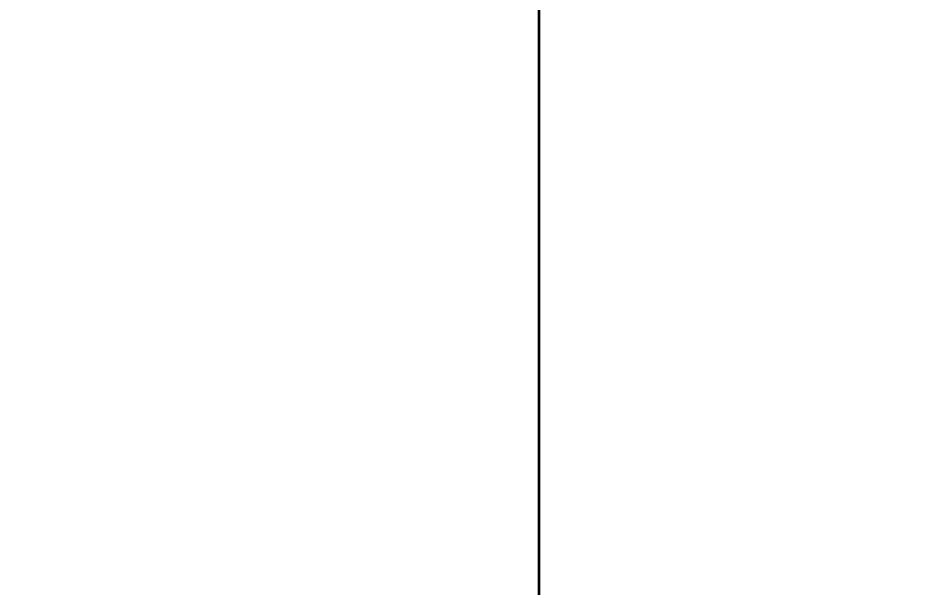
# Model space of a CAD drawing. Extents: x 0 to 18500, y -51 to 3802.
# Drawn here: x 1265.61709 to 1265.63043, y 1192.30766 to 1192.31616 of the extents above; entities that cross this region are included whole.
import ezdxf

# ---------------------------------------------------------------- set-up
doc = ezdxf.new("R2010")
doc.units = 0
doc.header["$MEASUREMENT"] = 0
doc.layers.get('0').update_dxf_attribs({"linetype": 'CONTINUOUS'})
doc.layers.get('DEFPOINTS').update_dxf_attribs({"linetype": 'CONTINUOUS'})
doc.layers.add('WORD_DIM', color=253, linetype='CONTINUOUS')
doc.styles.get("Standard").update_dxf_attribs({"font": 'romans.shx', "bigfont": 'bigfont.shx'})
doc.dimstyles.new('1-8', dxfattribs={"dimscale": 8, "dimtxt": 3.5, "dimasz": 3, "dimexe": 1, "dimexo": 0, "dimgap": 1, "dimtad": 3, "dimdsep": 46, "dimtxsty": 'Standard', "dimblk1": 'OPEN', "dimblk2": 'OPEN', "dimsah": 1, "dimcen": 0, "dimclrd": 256, "dimclre": 256, "dimclrt": 3, "dimadec": 0, "dimazin": 0, "dimtfac": 1, "dimtmove": 0, "dimatfit": 3, "dimldrblk": 'OPEN', "dimfxl": 0, "dimtolj": 1, "dimtzin": 0, "dimarcsym": 0})

# ---------------------------------------------------------------- blocks, each defined once
blk = doc.blocks.new('_OPEN')
at = {"color": 0}
for p, q in [((-1, 0.16666667), (0, 0)), ((-1, -0.16666667), (0, 0)), ((0, 0), (-1, 0))]:
    blk.add_line(p, q, dxfattribs=at)
blk = doc.blocks.new('*D1561')
at = {"layer": 'DEFPOINTS', "color": 0, "linetype": 'Continuous'}
for p in [(1160.624026, 1690.302996), (959.578843, 1192.30321), (1272.125735, 1192.30321)]:
    blk.add_point(p, dxfattribs=at)
at = {"layer": 'WORD_DIM', "linetype": 'Continuous', "lineweight": -2}
for p, q in [((1160.624026, 1690.302996), (951.578843, 1690.302996)), ((959.578843, 1666.302996), (959.578843, 1216.30321)), ((1272.125735, 1192.30321), (951.578843, 1192.30321))]:
    blk.add_line(p, q, dxfattribs=at)
at = {"layer": 'WORD_DIM', "linetype": 'Continuous', "lineweight": -2, "xscale": 24, "yscale": 24, "zscale": 24}
for p, rotation in [((959.578843, 1690.302996), 90), ((959.578843, 1192.30321), 270)]:
    blk.add_blockref('_OPEN', p, dxfattribs=dict(at, rotation=rotation))
at = {"layer": 'WORD_DIM', "color": 3, "linetype": 'Continuous', "insert": (937.578843, 1441.303103), "char_height": 28, "attachment_point": 5, "rotation": 90}
blk.add_mtext('\\A1;498', dxfattribs=at)
blk = doc.blocks.new('aa1')
for p, q in [((-0.4, 0.06666651), (0, 0)), ((0, 0), (-1, 0)), ((-0.4, -0.06666651), (0, 0))]:
    blk.add_line(p, q)
blk = doc.blocks.new('aa2')
blk.add_circle((0, 0), 1)
blk = doc.blocks.new('*D1571')
at = {"layer": 'DEFPOINTS', "color": 0, "linetype": 'Continuous'}
for p in [(1287.107649, 1426.117696), (984.955412, 902.774671), (984.955412, 902.774671)]:
    blk.add_point(p, dxfattribs=at)
at = {"layer": 'WORD_DIM', "linetype": 'Continuous', "lineweight": -2}
blk.add_line((1257.107649, 1374.156172), (1014.955412, 954.736195), dxfattribs=at)
at = {"layer": 'WORD_DIM', "linetype": 'Continuous', "lineweight": -2, "xscale": 60, "yscale": 60, "zscale": 60}
for name, p, rotation in [('aa1', (1287.107649, 1426.117696), 59.99999999999994), ('aa2', (984.955412, 902.774671), 240)]:
    blk.add_blockref(name, p, dxfattribs=dict(at, rotation=rotation))
at = {"layer": 'WORD_DIM', "color": 3, "linetype": 'Continuous', "insert": (1136.031527, 1164.446185), "char_height": 0.000008, "attachment_point": 5, "rotation": 60}
blk.add_mtext('\\A1;604.3', dxfattribs=at)

msp = doc.modelspace()

# ---------------------------------------------------------------- linework, layer by layer
at = {"color": 7, "lineweight": 35, "ltscale": 0.45}
msp.add_line((1265.624881, 1192.303332), (1265.624881, 1210.303332), dxfattribs=at)

# ---------------------------------------------------------------- dimensions: what is measured, and where the dimension line sits
at = {"layer": 'WORD_DIM', "linetype": 'Continuous'}
dim = msp.add_linear_dim(base=(959.578843, 1192.30321), p1=(1160.624026, 1690.302996), p2=(1272.125735, 1192.30321), angle=90, dimstyle='1-8', dxfattribs=at)
dim.commit()
dim.dimension.update_dxf_attribs({"geometry": '*D1561', "text_midpoint": (937.578843, 1441.303103)})
at = {"layer": 'WORD_DIM', "color": 3, "linetype": 'Continuous'}
dim = msp.add_aligned_dim(p1=(1287.107649, 1426.117696), p2=(984.955412, 902.774671), distance=0, dimstyle='1-8', override={"dimtxt": 1e-06, "dimasz": 7.5, "dimgap": 0, "dimblk1": 'aa1', "dimblk2": 'aa2', "dimse1": 1, "dimse2": 1}, dxfattribs=at)
dim.commit()
dim.dimension.update_dxf_attribs({"geometry": '*D1571', "text_midpoint": (1136.031527, 1164.446185)})

doc.saveas('drawing.dxf')
